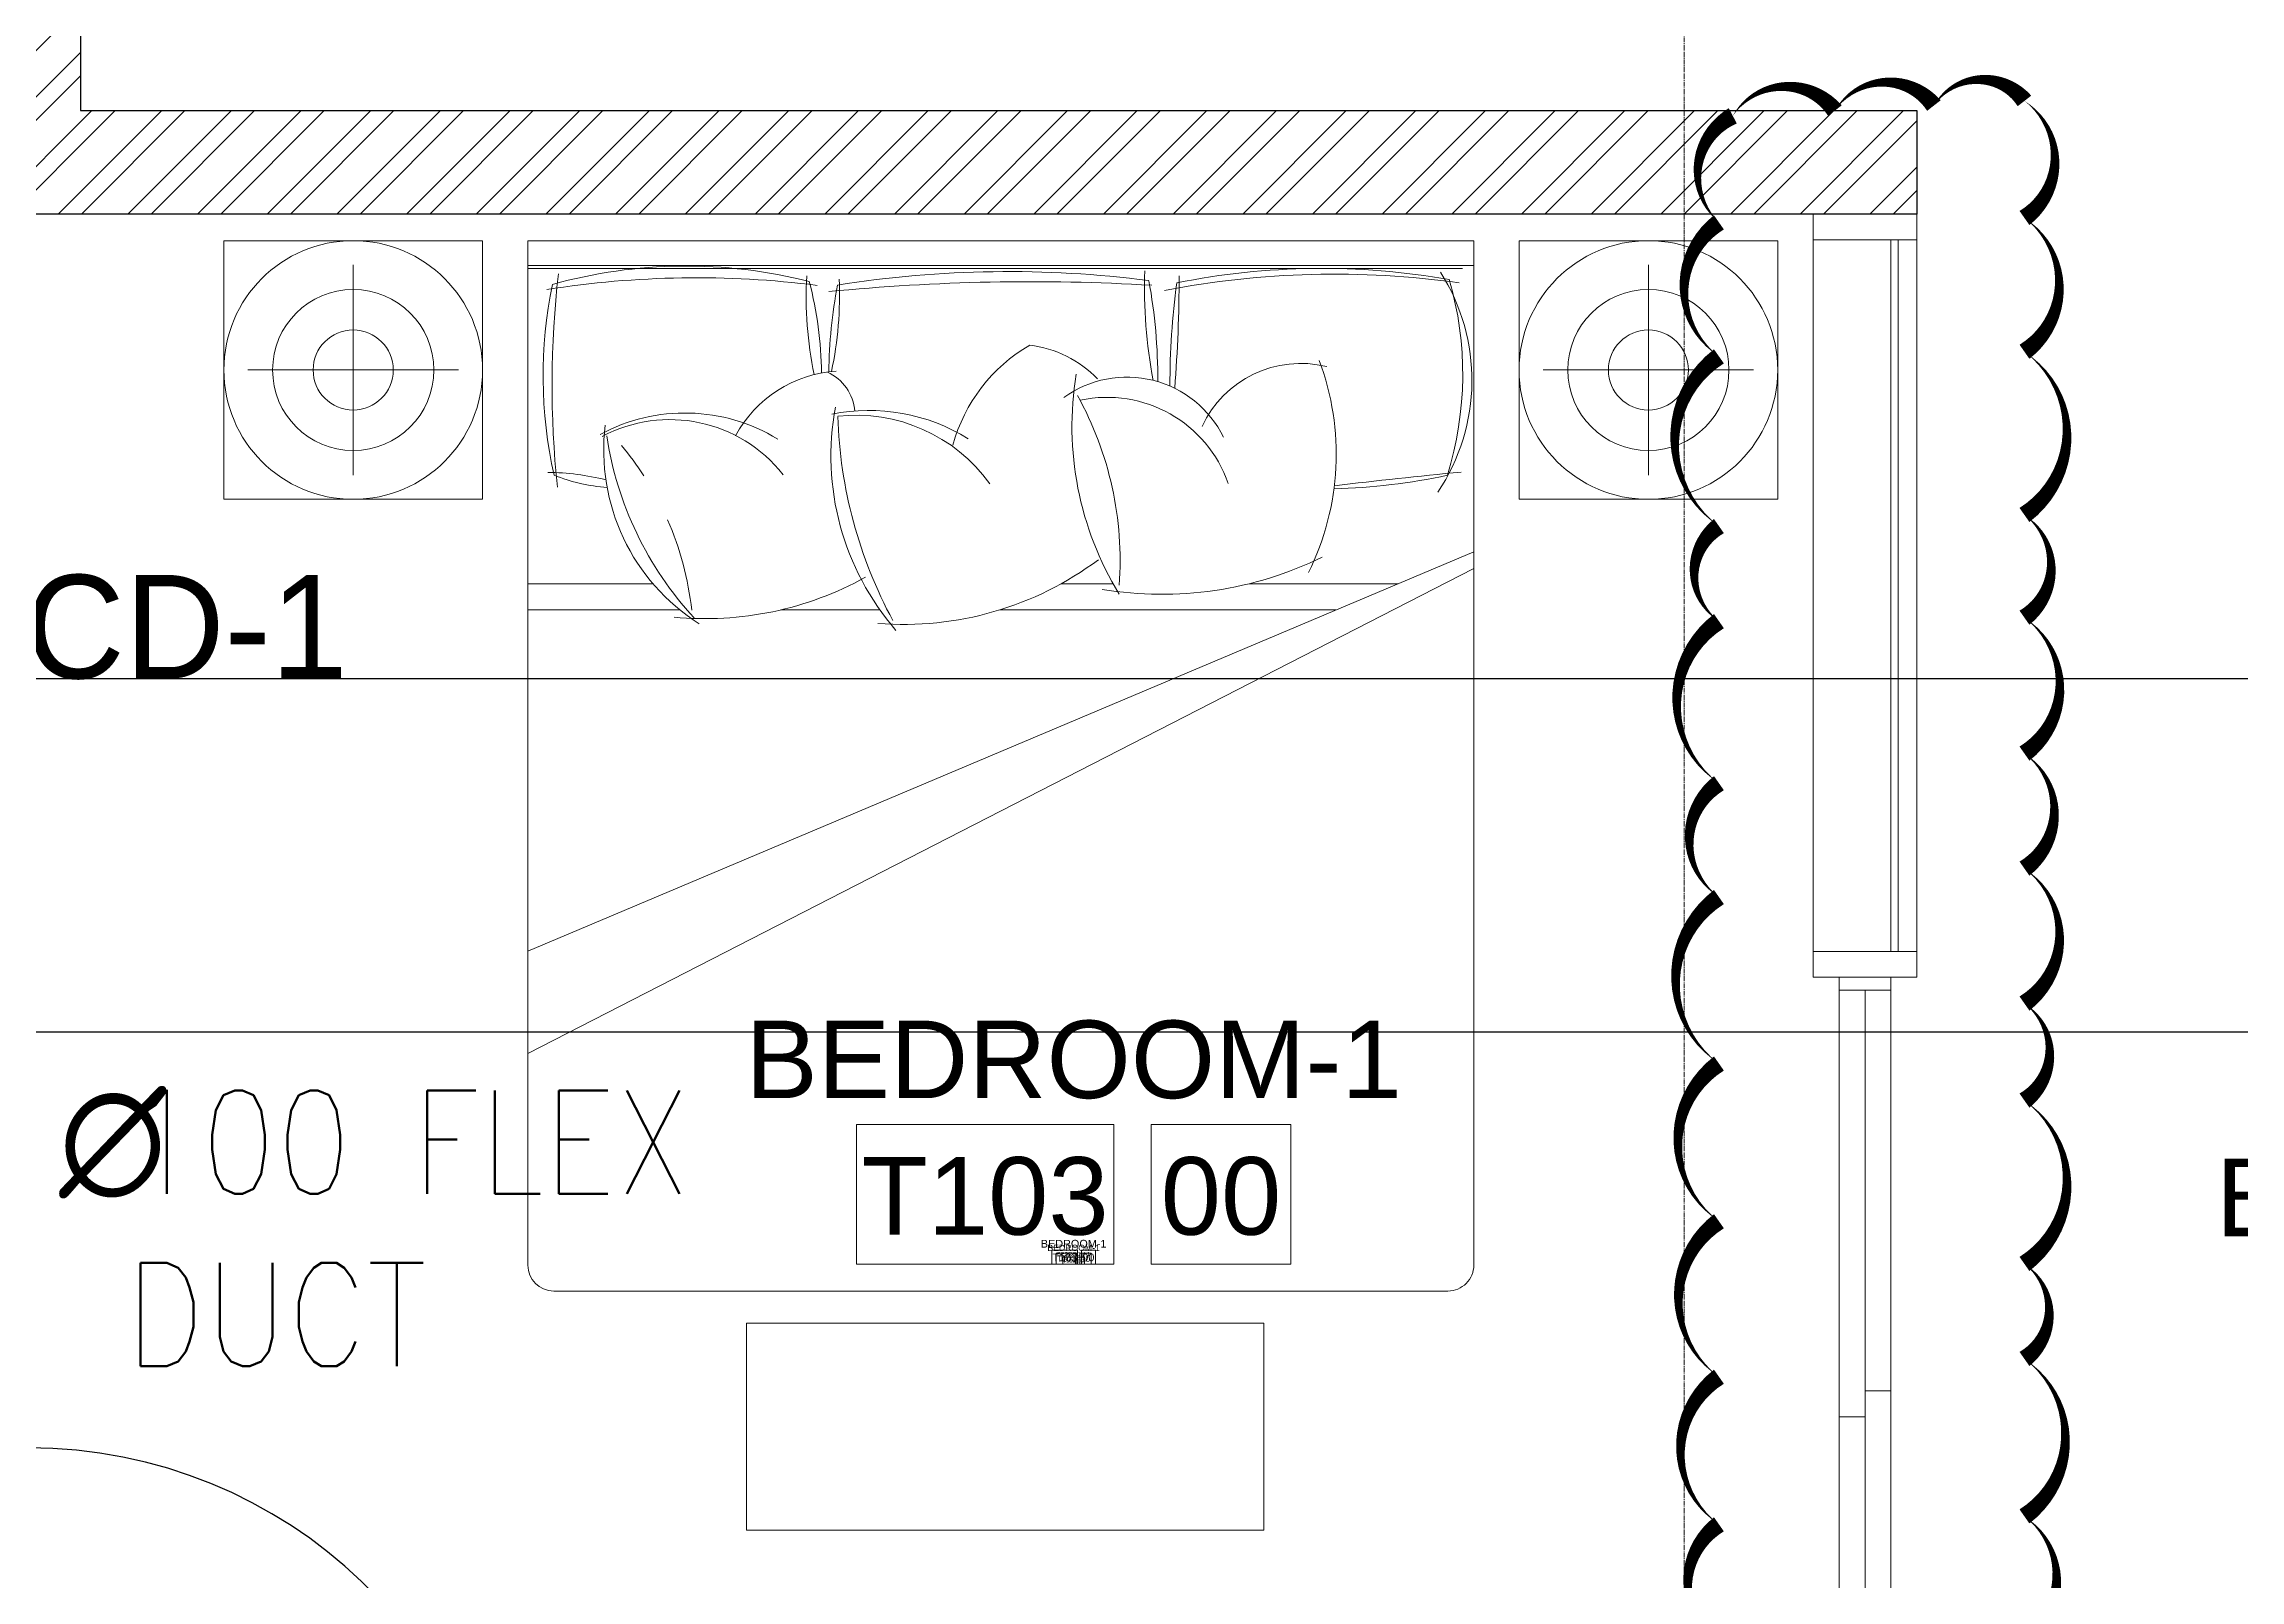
# Model space of a CAD drawing. Header units: millimetres. Extents: x -9226 to 166212, y -13 to 97274.
# Drawn here: x 43779 to 48025, y 76189 to 79159 of the extents above; entities that cross this region are included whole.
import ezdxf
from ezdxf.enums import TextEntityAlignment as Align

# ---------------------------------------------------------------- set-up
doc = ezdxf.new("R2010")
doc.units = ezdxf.units.MM
doc.linetypes.add('23491-A-XR-GRID$0$23288-XR-Unit GRIDS$0$CENTER2', pattern=[28.575, 19.05, -3.175, 3.175, -3.175])
doc.layers.get('0').update_dxf_attribs({"color": 8})
for name, color, linetype in [('-TEXT', 7, 'Continuous'), ('1.INS', 8, 'Continuous'), ('FAD', 3, 'Continuous'), ('VCD SHE', 7, 'Continuous')]:
    doc.layers.add(name, color=color, linetype=linetype)
for name, color, linetype, lineweight in [('1.TAGGING', 7, 'Continuous', 5), ('1.XREF', 8, 'Continuous', 9), ('23491-A-XR-GRID$0$G-ANNO-GRID', 8, '23491-A-XR-GRID$0$23288-XR-Unit GRIDS$0$CENTER2', 0), ('23491-XR-AR-2ND FLOOR PLAN$0$23491-XR-AR-2ND FLOOR PLAN$0$23491-XR-AR-TYP-FLOOR$0$A-FURN-FREE-PLAN', 8, 'Continuous', 5), ('23491-XR-AR-2ND FLOOR PLAN$0$23491-XR-AR-2ND FLOOR PLAN$0$23491-XR-AR-TYP-FLOOR$0$A-WALL-PATT', 8, 'Continuous', 5), ('23491-XR-AR-2ND FLOOR PLAN$0$23491-XR-AR-2ND FLOOR PLAN$0$23491-XR-AR-TYP-FLOOR$0$Zone-6_30May22$0$TYP$0$2B+G+19+R Typical Floor$0$A-DOOR', 8, 'Continuous', 25), ('23491-XR-AR-2ND FLOOR PLAN$0$23491-XR-AR-2ND FLOOR PLAN$0$A-WALL', 8, 'Continuous', 30), ('23491-XR-AR-2ND FLOOR PLAN$0$23491-XR-AR-TYP-FLOOR$0$A-Glaz-Sill', 8, 'Continuous', 5), ('23491-XR-AR-2ND FLOOR PLAN$0$23491-XR-AR-TYP-FLOOR$0$A-GLAZ-WNDO', 8, 'Continuous', 13), ('23491-XR-AR-2ND FLOOR PLAN$0$23491-XR-AR-TYP-FLOOR$0$Zone-6_30May22$0$TYP$0$2B+G+19+R Typical Floor$0$A-DOOR', 8, 'Continuous', 25), ('23491-XR-AR-2ND FLOOR PLAN$0$A-ANNO-DIMS', 8, 'Continuous', 5), ('23491-XR-AR-2ND FLOOR PLAN$0$A-FLOR-IDEN', 8, 'Continuous', 9), ('23491-XR-AR-2ND FLOOR PLAN$0$A-FLOR-IDEN @ 10', 8, 'Continuous', 9), ('23491-XR-AR-2ND FLOOR PLAN$0$A-FLOR-IDEN @ 100', 8, 'Continuous', 9), ('23491-XR-AR-2ND FLOOR PLAN$0$A-FLOR-IDEN @ 5', 8, 'Continuous', 9), ('23491-XR-AR-2ND FLOOR PLAN$0$A-FLOR-IDEN @ 8', 8, 'Continuous', 9), ('23491-XR-AR-2ND FLOOR PLAN$0$NEC- Glass', 8, 'Continuous', 5), ('A-ANNO-DIMS', 8, 'Continuous', 9)]:
    doc.layers.add(name, color=color, linetype=linetype, lineweight=lineweight)
doc.styles.add('23491-XR-AR-2ND FLOOR PLAN$0$SDC-TEXT_4_2', font='arial.ttf')
doc.styles.add('JSE', font='romans.shx', dxfattribs={"width": 0.85})
doc.styles.add('ROMANS', font='isocp.shx', dxfattribs={"width": 0.8})
doc.styles.add('SDC-TEXT-ARB', font='sdc-arb.shx', dxfattribs={"height": 0.5})
doc.styles.get("Standard").update_dxf_attribs({"font": 'romans.shx', "height": 200})
doc.dimstyles.new('ISO-25', dxfattribs={"dimtxt": 200, "dimasz": 150, "dimexe": 1.25, "dimexo": 0.625, "dimgap": 1, "dimtad": 1, "dimtoh": 1, "dimdec": 0, "dimrnd": 5, "dimtxsty": 'Standard', "dimcen": 2.5, "dimclrd": 256, "dimclre": 256, "dimclrt": 7, "dimadec": 0, "dimazin": 0, "dimtfac": 1, "dimtdec": 0, "dimtix": 1, "dimtmove": 2, "dimatfit": 3, "dimfxl": 1, "dimarcsym": 1})
doc.dimstyles.new('JSE', dxfattribs={"dimtxt": 50, "dimasz": 150, "dimexe": 0.18, "dimexo": 0.0625, "dimgap": 50, "dimtad": 0, "dimdec": 0, "dimrnd": 5, "dimzin": 0, "dimdsep": 46, "dimtxsty": 'ROMANS', "dimcen": 0.09, "dimclrd": 7, "dimclre": 7, "dimclrt": 7, "dimadec": 0, "dimazin": 0, "dimtfac": 1, "dimtdec": 0, "dimtofl": 0, "dimtmove": 0, "dimatfit": 3, "dimfxl": 1, "dimtolj": 1, "dimtzin": 0, "dimarcsym": 1})
doc.dimstyles.new('JSE-1.25', dxfattribs={"dimtxt": 200, "dimasz": 150, "dimexe": 0.18, "dimexo": 0.0625, "dimgap": 20, "dimtad": 1, "dimdec": 0, "dimrnd": 5, "dimzin": 0, "dimdsep": 46, "dimtxsty": 'ROMANS', "dimcen": 0.09, "dimclrd": 256, "dimclre": 256, "dimclrt": 7, "dimadec": 0, "dimazin": 0, "dimtfac": 1, "dimtdec": 0, "dimtofl": 0, "dimtmove": 0, "dimatfit": 3, "dimfxl": 1, "dimtolj": 1, "dimtzin": 0, "dimarcsym": 0})

# ---------------------------------------------------------------- blocks, each defined once
blk = doc.blocks.new('*U207')
at = {"layer": '23491-XR-AR-2ND FLOOR PLAN$0$23491-XR-AR-TYP-FLOOR$0$Zone-6_30May22$0$TYP$0$2B+G+19+R Typical Floor$0$A-DOOR', "color": 8}
for p, q in [((0.965, 0), (0.035, 0)), ((0.95, -0.1), (0.05, -0.1))]:
    blk.add_line(p, q, dxfattribs=at)
blk.add_lwpolyline([(0.925, 0), (0.925, 0.9291), (0.965, 0.9291), (0.965, 0)], close=True, dxfattribs=at)
for points in [[(0.035, 0), (0, 0), (0, -0.1), (0.05, -0.1), (0.05, -0.04), (0.035, -0.04), (0.035, 0)], [(0.965, 0), (1, 0), (1, -0.1), (0.95, -0.1), (0.95, -0.04), (0.965, -0.04), (0.965, 0)]]:
    blk.add_lwpolyline(points, dxfattribs=at)
blk.add_arc((0.965, 0), 0.93, 92.4651, 180, dxfattribs=at)
blk = doc.blocks.new('23491-XR-AR-2ND FLOOR PLAN$0$A$C9ab14087')
at = {"layer": '23491-XR-AR-2ND FLOOR PLAN$0$23491-XR-AR-TYP-FLOOR$0$A-Glaz-Sill', "color": 8}
for p, q in [((-350, -1275.4, 0), (-350, 100, 0)), ((-150, 100, 0), (-150, -1275.4, 0)), ((-200, -2125, 0), (-200, -1350.4, 0)), ((-300, -2175, 0), (-300, -2925, 0))]:
    blk.add_line(p, q, dxfattribs=at)
at = {"layer": '23491-XR-AR-2ND FLOOR PLAN$0$23491-XR-AR-TYP-FLOOR$0$A-GLAZ-WNDO', "color": 8}
for points in [[(-150, 100), (-150, 150), (-350, 150), (-350, 100)], [(-150, -1275.4), (-150, -1325.4), (-350, -1325.4), (-350, -1275.4)]]:
    blk.add_lwpolyline(points, close=True, dxfattribs=at)
at = {"layer": '23491-XR-AR-2ND FLOOR PLAN$0$NEC- Glass', "color": 8}
for p, q in [((-200, 100), (-200, -1275.4)), ((-186, 100), (-186, -1275.4))]:
    blk.add_line(p, q, dxfattribs=at)
for points in [[(-200, -1325.4), (-200, -1350.4), (-300, -1350.4), (-300, -1325.4)], [(-300, -1350.4), (-300, -2175), (-250, -2175), (-250, -1350.4)], [(-250, -2925), (-250, -2125), (-200, -2125), (-200, -2925)]]:
    blk.add_lwpolyline(points, close=True, dxfattribs=at)
blk = doc.blocks.new('*U507')
at = {"color": 8, "linetype": 'ByBlock'}
for points in [[(1.3, 0), (-7, 0), (-7, 4.5), (1.3, 4.5)], [(2.5, 0), (7, 0), (7, 4.5), (2.5, 4.5)]]:
    blk.add_lwpolyline(points, close=True, dxfattribs=at)
at = {"color": 8, "linetype": 'ByBlock', "style": '23491-XR-AR-2ND FLOOR PLAN$0$SDC-TEXT_4_2'}
for tag, p in [('ROOM-NAME-2', (0, 9.95)), ('ROOM-NAME-1', (0, 6.6)), ('ROOM-NO.', (-2.85, 2.2)), ('ROOM-FINISH', (4.75, 2.2))]:
    blk.add_attdef(tag, text='', height=2.5, dxfattribs=at).set_placement(p, align=Align.MIDDLE_CENTER)
blk = doc.blocks.new('*U786')
at = {"layer": '23491-XR-AR-2ND FLOOR PLAN$0$A-FLOR-IDEN @ 10', "color": 8}
ref = blk.add_blockref('*U507', (45770, 76799.9), dxfattribs=dict(at, xscale=5.999999999999999, yscale=5.999999999999999, zscale=5.999999999999999))
ref.add_attrib('ROOM-NO.', 'T103', dxfattribs={"layer": '0', "color": 0, "linetype": 'ByBlock', "height": 15, "style": '23491-XR-AR-2ND FLOOR PLAN$0$SDC-TEXT_4_2'}).set_placement((45752.9, 76813.1), align=Align.MIDDLE_CENTER)
ref.add_attrib('ROOM-FINISH', '00', dxfattribs={"layer": '0', "color": 0, "linetype": 'ByBlock', "height": 15, "style": '23491-XR-AR-2ND FLOOR PLAN$0$SDC-TEXT_4_2'}).set_placement((45798.5, 76813.1), align=Align.MIDDLE_CENTER)
ref.add_attrib('ROOM-NAME-1', 'BEDROOM-1', dxfattribs={"layer": '0', "color": 0, "linetype": 'ByBlock', "height": 15, "style": '23491-XR-AR-2ND FLOOR PLAN$0$SDC-TEXT_4_2'}).set_placement((45770, 76839.5), align=Align.MIDDLE_CENTER)
at = {"layer": '23491-XR-AR-2ND FLOOR PLAN$0$A-FLOR-IDEN @ 100', "color": 8}
ref = blk.add_blockref('*U507', (45770, 76799.9), dxfattribs=dict(at, xscale=60, yscale=60, zscale=60))
ref.add_attrib('ROOM-NO.', 'T103', dxfattribs={"layer": '0', "color": 0, "linetype": 'ByBlock', "height": 150, "style": '23491-XR-AR-2ND FLOOR PLAN$0$SDC-TEXT_4_2'}).set_placement((45599, 76931.9), align=Align.MIDDLE_CENTER)
ref.add_attrib('ROOM-FINISH', '00', dxfattribs={"layer": '0', "color": 0, "linetype": 'ByBlock', "height": 150, "style": '23491-XR-AR-2ND FLOOR PLAN$0$SDC-TEXT_4_2'}).set_placement((46055, 76931.9), align=Align.MIDDLE_CENTER)
ref.add_attrib('ROOM-NAME-1', 'BEDROOM-1', dxfattribs={"layer": '0', "color": 0, "linetype": 'ByBlock', "height": 150, "style": '23491-XR-AR-2ND FLOOR PLAN$0$SDC-TEXT_4_2'}).set_placement((45770, 77195.9), align=Align.MIDDLE_CENTER)
at = {"layer": '23491-XR-AR-2ND FLOOR PLAN$0$A-FLOR-IDEN @ 5', "color": 8}
ref = blk.add_blockref('*U507', (45770, 76799.9), dxfattribs=dict(at, xscale=3, yscale=3, zscale=3))
ref.add_attrib('ROOM-NO.', 'T103', dxfattribs={"layer": '0', "color": 0, "linetype": 'ByBlock', "height": 7.5, "style": '23491-XR-AR-2ND FLOOR PLAN$0$SDC-TEXT_4_2'}).set_placement((45761.4, 76806.5), align=Align.MIDDLE_CENTER)
ref.add_attrib('ROOM-FINISH', '00', dxfattribs={"layer": '0', "color": 0, "linetype": 'ByBlock', "height": 7.5, "style": '23491-XR-AR-2ND FLOOR PLAN$0$SDC-TEXT_4_2'}).set_placement((45784.2, 76806.5), align=Align.MIDDLE_CENTER)
ref.add_attrib('ROOM-NAME-1', 'BEDROOM-1', dxfattribs={"layer": '0', "color": 0, "linetype": 'ByBlock', "height": 7.5, "style": '23491-XR-AR-2ND FLOOR PLAN$0$SDC-TEXT_4_2'}).set_placement((45770, 76819.7), align=Align.MIDDLE_CENTER)
at = {"layer": '23491-XR-AR-2ND FLOOR PLAN$0$A-FLOR-IDEN @ 8', "color": 8}
ref = blk.add_blockref('*U507', (45770, 76799.9), dxfattribs=dict(at, xscale=4.8, yscale=4.8, zscale=4.8))
ref.add_attrib('ROOM-NO.', 'T103', dxfattribs={"layer": '0', "color": 0, "linetype": 'ByBlock', "height": 12, "style": '23491-XR-AR-2ND FLOOR PLAN$0$SDC-TEXT_4_2'}).set_placement((45756.3, 76810.5), align=Align.MIDDLE_CENTER)
ref.add_attrib('ROOM-FINISH', '00', dxfattribs={"layer": '0', "color": 0, "linetype": 'ByBlock', "height": 12, "style": '23491-XR-AR-2ND FLOOR PLAN$0$SDC-TEXT_4_2'}).set_placement((45792.8, 76810.5), align=Align.MIDDLE_CENTER)
ref.add_attrib('ROOM-NAME-1', 'BEDROOM-1', dxfattribs={"layer": '0', "color": 0, "linetype": 'ByBlock', "height": 12, "style": '23491-XR-AR-2ND FLOOR PLAN$0$SDC-TEXT_4_2'}).set_placement((45770, 76831.6), align=Align.MIDDLE_CENTER)
blk = doc.blocks.new('*U788')
at = {"layer": '23491-XR-AR-2ND FLOOR PLAN$0$A-FLOR-IDEN @ 10', "color": 8}
ref = blk.add_blockref('*U507', (48630.4, 76533.1), dxfattribs=dict(at, xscale=5.999999999999999, yscale=5.999999999999999, zscale=5.999999999999999))
ref.add_attrib('ROOM-NO.', 'T104', dxfattribs={"layer": '0', "color": 0, "linetype": 'ByBlock', "height": 15, "style": '23491-XR-AR-2ND FLOOR PLAN$0$SDC-TEXT_4_2'}).set_placement((48613.3, 76546.3), align=Align.MIDDLE_CENTER)
ref.add_attrib('ROOM-FINISH', '00', dxfattribs={"layer": '0', "color": 0, "linetype": 'ByBlock', "height": 15, "style": '23491-XR-AR-2ND FLOOR PLAN$0$SDC-TEXT_4_2'}).set_placement((48658.9, 76546.3), align=Align.MIDDLE_CENTER)
ref.add_attrib('ROOM-NAME-1', 'BALCONY-01', dxfattribs={"layer": '0', "color": 0, "linetype": 'ByBlock', "height": 15, "style": '23491-XR-AR-2ND FLOOR PLAN$0$SDC-TEXT_4_2'}).set_placement((48630.4, 76572.7), align=Align.MIDDLE_CENTER)
at = {"layer": '23491-XR-AR-2ND FLOOR PLAN$0$A-FLOR-IDEN @ 100', "color": 8}
ref = blk.add_blockref('*U507', (48630.4, 76533.1), dxfattribs=dict(at, xscale=60, yscale=60, zscale=60))
ref.add_attrib('ROOM-NO.', 'T104', dxfattribs={"layer": '0', "color": 0, "linetype": 'ByBlock', "height": 150, "style": '23491-XR-AR-2ND FLOOR PLAN$0$SDC-TEXT_4_2'}).set_placement((48459.4, 76665.1), align=Align.MIDDLE_CENTER)
ref.add_attrib('ROOM-FINISH', '00', dxfattribs={"layer": '0', "color": 0, "linetype": 'ByBlock', "height": 150, "style": '23491-XR-AR-2ND FLOOR PLAN$0$SDC-TEXT_4_2'}).set_placement((48915.4, 76665.1), align=Align.MIDDLE_CENTER)
ref.add_attrib('ROOM-NAME-1', 'BALCONY-01', dxfattribs={"layer": '0', "color": 0, "linetype": 'ByBlock', "height": 150, "style": '23491-XR-AR-2ND FLOOR PLAN$0$SDC-TEXT_4_2'}).set_placement((48630.4, 76929.1), align=Align.MIDDLE_CENTER)
at = {"layer": '23491-XR-AR-2ND FLOOR PLAN$0$A-FLOR-IDEN @ 5', "color": 8}
ref = blk.add_blockref('*U507', (48630.4, 76533.1), dxfattribs=dict(at, xscale=3, yscale=3, zscale=3))
ref.add_attrib('ROOM-NO.', 'T104', dxfattribs={"layer": '0', "color": 0, "linetype": 'ByBlock', "height": 7.5, "style": '23491-XR-AR-2ND FLOOR PLAN$0$SDC-TEXT_4_2'}).set_placement((48621.8, 76539.7), align=Align.MIDDLE_CENTER)
ref.add_attrib('ROOM-FINISH', '00', dxfattribs={"layer": '0', "color": 0, "linetype": 'ByBlock', "height": 7.5, "style": '23491-XR-AR-2ND FLOOR PLAN$0$SDC-TEXT_4_2'}).set_placement((48644.6, 76539.7), align=Align.MIDDLE_CENTER)
ref.add_attrib('ROOM-NAME-1', 'BALCONY-01', dxfattribs={"layer": '0', "color": 0, "linetype": 'ByBlock', "height": 7.5, "style": '23491-XR-AR-2ND FLOOR PLAN$0$SDC-TEXT_4_2'}).set_placement((48630.4, 76552.9), align=Align.MIDDLE_CENTER)
at = {"layer": '23491-XR-AR-2ND FLOOR PLAN$0$A-FLOR-IDEN @ 8', "color": 8}
ref = blk.add_blockref('*U507', (48630.4, 76533.1), dxfattribs=dict(at, xscale=4.8, yscale=4.8, zscale=4.8))
ref.add_attrib('ROOM-NO.', 'T104', dxfattribs={"layer": '0', "color": 0, "linetype": 'ByBlock', "height": 12, "style": '23491-XR-AR-2ND FLOOR PLAN$0$SDC-TEXT_4_2'}).set_placement((48616.7, 76543.6), align=Align.MIDDLE_CENTER)
ref.add_attrib('ROOM-FINISH', '00', dxfattribs={"layer": '0', "color": 0, "linetype": 'ByBlock', "height": 12, "style": '23491-XR-AR-2ND FLOOR PLAN$0$SDC-TEXT_4_2'}).set_placement((48653.2, 76543.6), align=Align.MIDDLE_CENTER)
ref.add_attrib('ROOM-NAME-1', 'BALCONY-01', dxfattribs={"layer": '0', "color": 0, "linetype": 'ByBlock', "height": 12, "style": '23491-XR-AR-2ND FLOOR PLAN$0$SDC-TEXT_4_2'}).set_placement((48630.4, 76564.8), align=Align.MIDDLE_CENTER)
blk = doc.blocks.new('*U504')
at = {"layer": '23491-XR-AR-2ND FLOOR PLAN$0$23491-XR-AR-2ND FLOOR PLAN$0$23491-XR-AR-TYP-FLOOR$0$Zone-6_30May22$0$TYP$0$2B+G+19+R Typical Floor$0$A-DOOR', "color": 8}
for p, q in [((0.965, 0), (0.035, 0)), ((0.95, -0.1), (0.05, -0.1))]:
    blk.add_line(p, q, dxfattribs=at)
blk.add_lwpolyline([(0.925, 0), (0.925, 0.9291), (0.965, 0.9291), (0.965, 0)], close=True, dxfattribs=at)
for points in [[(0.035, 0), (0, 0), (0, -0.1), (0.05, -0.1), (0.05, -0.04), (0.035, -0.04), (0.035, 0)], [(0.965, 0), (1, 0), (1, -0.1), (0.95, -0.1), (0.95, -0.04), (0.965, -0.04), (0.965, 0)]]:
    blk.add_lwpolyline(points, dxfattribs=at)
blk.add_arc((0.965, 0), 0.93, 92.4651, 180, dxfattribs=at)
blk = doc.blocks.new('23491-XR-AR-2ND FLOOR PLAN$0$23491-XR-AR-2ND FLOOR PLAN$0$23491-XR-AR-TYP-FLOOR$0$ery')
at = {"color": 8}
for p, q in [((50.1732, -60.523), (50.1732, -62.5035)), ((52.002, -60.523), (52.002, -62.5035)), ((49.8357, -60.9765), (49.8357, -60.5696)), ((50.195, -60.5765), (52.002, -60.5765)), ((52.3396, -60.9765), (52.3396, -60.5696)), ((50.0392, -60.773), (49.6322, -60.773)), ((52.1361, -60.773), (52.543, -60.773)), ((50.1732, -61.1243), (52.002, -61.8966)), ((50.1732, -61.1566), (52.002, -62.0945)), ((50.3194, -61.1861), (50.6071, -61.1861)), ((50.8707, -61.1861), (50.9706, -61.1861)), ((51.7601, -61.1861), (52.002, -61.1861)), ((50.4397, -61.2369), (51.0896, -61.2369)), ((51.3214, -61.2369), (51.5131, -61.2369)), ((51.7079, -61.2369), (52.002, -61.2369)), ((50.2232, -62.5535), (51.952, -62.5535))]:
    blk.add_line(p, q, dxfattribs=at)
for points in [[(49.5857, -61.023), (49.5857, -60.523), (50.0857, -60.523), (50.0857, -61.023)], [(50.1732, -60.5707), (52.002, -60.5707), (52.002, -60.523), (50.1732, -60.523)], [(52.5896, -61.023), (52.5896, -60.523), (52.0896, -60.523), (52.0896, -61.023)], [(51.579, -63.0159), (51.579, -62.6159), (50.579, -62.6159), (50.579, -63.0159)]]:
    blk.add_lwpolyline(points, close=True, dxfattribs=at)
for centre, radius in [((49.8357, -60.773), 0.25), ((52.3396, -60.773), 0.25), ((49.8357, -60.773), 0.1558), ((52.3396, -60.773), 0.1558), ((49.8357, -60.773), 0.0774), ((52.3396, -60.773), 0.0774)]:
    blk.add_circle(centre, radius, dxfattribs=at)
for centre, radius, start, end in [((50.5656, -60.7926), 0.3887, 147.51, 213.8336), ((50.467, -61.9939), 1.4173, 78.5793, 100.0172), ((49.8644, -60.6148), 0.9455, 349.1351, 2.0447), ((51.0726, -62.6805), 2.0978, 80.934, 97.4266), ((51.6956, -61.533), 0.9609, 74.3851, 104.3191), ((50.8566, -60.7814), 0.6619, 163.9263, 197.1409), ((50.4413, -62.324), 1.7363, 79.0487, 97.9408), ((53.6557, -60.5857), 2.9129, 180.1063, 184.3854), ((49.2556, -60.8025), 1.5051, 359.9394, 7.5533), ((51.8197, -60.7885), 1.0355, 169.5301, 180.3869), ((51.0308, -64.5677), 3.9654, 84.3658, 93.3969), ((52.1368, -60.6251), 0.7375, 177.8261, 191.8211), ((50.4231, -60.794), 0.9974, 0.9919, 10.6945), ((52.1698, -60.7881), 0.7358, 165.3434, 179.2809), ((51.6753, -62.4532), 1.8585, 81.0226, 97.1964), ((50.718, -60.6316), 0.7459, 348.3689, 3.123), ((50.0422, -60.8025), 1.9129, 354.0935, 6.4707), ((51.1003, -60.785), 0.8722, 347.3175, 11.7435), ((50.9519, -60.9358), 0.5128, 159.3026, 206.5026), ((51.0581, -60.9422), 0.2189, 96.8992, 136.0421), ((50.8689, -61.0038), 0.323, 15.4018, 59.7122), ((50.5079, -60.9703), 0.21, 24.7523, 103.9192), ((50.8438, -60.9949), 0.2082, 54.1671, 153.8421), ((50.3253, -60.8812), 0.6248, 328.6542, 9.1977), ((51.4597, -60.8591), 0.0899, 114.1567, 175.8974), ((51.3912, -61.0124), 0.2374, 28.1996, 86.5061), ((50.8825, -61.0743), 0.2484, 78.0413, 160.8342), ((51.5165, -61.1414), 0.6595, 151.0456, 184.1497), ((51.3671, -61.1783), 0.3178, 83.5607, 144.2853), ((51.342, -61.2124), 0.3612, 78.4081, 122.0077), ((50.9003, -60.9391), 0.5157, 319.1339, 10.5299), ((50.5144, -60.8347), 0.8889, 331.605, 358.1749), ((51.7274, -61.1472), 0.2783, 61.8876, 141.8707), ((51.6983, -61.2012), 0.345, 61.6404, 121.3345), ((51.4584, -60.9282), 0.3969, 302.3262, 7), ((51.1919, -60.8013), 0.6649, 317.3201, 351.4624), ((52.2757, -61.3012), 0.5939, 139.9508, 146.951), ((49.2432, -70.9709), 10.046, 83.14243, 84.54762), ((50.4817, -59.7519), 1.2515, 258.1169, 268.2497), ((51.8161, -60.6296), 0.3723, 275.0174, 291.2748), ((51.97, -61.4633), 0.4925, 90.7851, 103.9629), ((52.2757, -61.3012), 0.5939, 156.2982, 173.8539), ((50.7767, -60.4995), 0.7072, 243.96, 279.3474), ((51.2758, -60.6357), 0.6293, 233.2201, 274.4972), ((51.6586, -60.6167), 0.637, 240.9467, 275.467), ((51.952, -62.5035), 0.05, 270, 0)]:
    blk.add_arc(centre, radius, start, end, dxfattribs=at)
at = {"color": 8, "linetype": 'ByBlock'}
blk.add_arc((50.2232, -62.5035), 0.05, 180, 270, dxfattribs=at)
blk = doc.blocks.new('23491-XR-AR-2ND FLOOR PLAN')
at = {"layer": '23491-XR-AR-2ND FLOOR PLAN$0$23491-XR-AR-2ND FLOOR PLAN$0$23491-XR-AR-TYP-FLOOR$0$A-WALL-PATT'}
h = blk.add_hatch(dxfattribs=at)
h.set_pattern_fill('ANSI32', color=8, scale=10)
h.paths.add_polyline_path([(43750, 78830), (43750, 78210.1), (43650, 78210.1), (43650, 81230), (43350, 81230), (43350, 81480), (43850, 81480), (43850, 79030), (47400, 79030), (47400, 78830)])
at = {"layer": '23491-XR-AR-2ND FLOOR PLAN$0$23491-XR-AR-2ND FLOOR PLAN$0$A-WALL', "color": 8}
for p, q in [((43850, 81480), (43850, 79030)), ((43850, 79030), (47400, 79030)), ((47400, 79030), (47400, 78830)), ((47350, 78830), (43750, 78830)), ((47400, 78830), (47350, 78830))]:
    blk.add_line(p, q, dxfattribs=at)
at = {"layer": '23491-XR-AR-2ND FLOOR PLAN$0$23491-XR-AR-2ND FLOOR PLAN$0$23491-XR-AR-TYP-FLOOR$0$A-FURN-FREE-PLAN', "color": 8, "xscale": -1000, "yscale": 1000, "zscale": 1000, "rotation": 359.9997713737405}
blk.add_blockref('23491-XR-AR-2ND FLOOR PLAN$0$23491-XR-AR-2ND FLOOR PLAN$0$23491-XR-AR-TYP-FLOOR$0$ery', (96717.1, 139301.4), dxfattribs=at)
at = {"layer": '23491-XR-AR-2ND FLOOR PLAN$0$23491-XR-AR-2ND FLOOR PLAN$0$23491-XR-AR-TYP-FLOOR$0$Zone-6_30May22$0$TYP$0$2B+G+19+R Typical Floor$0$A-DOOR', "color": 8, "xscale": 999.9999999999959, "yscale": 999.9999999999959, "zscale": 999.9999999999959, "rotation": 269.9998857897584}
blk.add_blockref('*U504', (43750, 76480), dxfattribs=at)
at = {"layer": '23491-XR-AR-2ND FLOOR PLAN$0$23491-XR-AR-TYP-FLOOR$0$Zone-6_30May22$0$TYP$0$2B+G+19+R Typical Floor$0$A-DOOR', "color": 8, "xscale": 999.9999999999965, "yscale": 999.9999999999965, "zscale": 999.9999999999965, "rotation": 269.9998857897584}
blk.add_blockref('*U207', (43750, 76480), dxfattribs=at)
at = {"layer": '23491-XR-AR-2ND FLOOR PLAN$0$A-ANNO-DIMS', "color": 8}
blk.add_blockref('23491-XR-AR-2ND FLOOR PLAN$0$A$C9ab14087', (47550, 78680), dxfattribs=at)
at = {"layer": '23491-XR-AR-2ND FLOOR PLAN$0$A-FLOR-IDEN'}
for name in ['*U786', '*U788']:
    blk.add_blockref(name, (0, 0), dxfattribs=at)
blk = doc.blocks.new('23491-A-XR-GRID')
at = {"layer": '23491-A-XR-GRID$0$G-ANNO-GRID', "color": 8, "ltscale": 0.5}
blk.add_line((46950, 96273.8), (46950, 35106.4), dxfattribs=at)
blk = doc.blocks.new('XREF')
at = {"layer": 'A-ANNO-DIMS', "color": 8}
blk.add_blockref('23491-XR-AR-2ND FLOOR PLAN', (0, 0), dxfattribs=at)
at = {"layer": 'A-ANNO-DIMS'}
blk.add_lwpolyline([(47017.5, 76065.5, 0, 33.3, -0.520567), (47017.5, 76297.1, 0, 33.3, -0.520567), (47017.5, 76582.4, 0, 33.3, -0.520567), (47017.5, 76883, 0, 33.3, -0.520567), (47017.5, 77187.9, 0, 33.3, -0.520567), (47017.5, 77509.7, 0, 33.3, -0.520567), (47017.5, 77729.8, 0, 33.3, -0.520567), (47017.5, 78043.1, 0, 33.3, -0.520567), (47017.5, 78226.9, 0, 33.3, -0.520567), (47017.5, 78555, 0, 33.3, -0.520567), (47017.5, 78814, 0, 33.3, -0.520567), (47044.3, 79020, 0, 33.3, -0.520567), (47241.8, 79030.1, 0, 33.3, -0.520567), (47433.2, 79039.9, 0, 33.3, -0.520567), (47608.2, 79048.8, 0, 33.3, -0.520567), (47608.2, 78822.4, 0, 33.3, -0.520567), (47608.2, 78563.8, 0, 33.3, -0.520567), (47608.2, 78248.3, 0, 33.3, -0.520567), (47608.2, 78049.7, 0, 33.3, -0.520567), (47608.2, 77787, 0, 33.3, -0.520567), (47608.2, 77564.6, 0, 33.3, -0.520567), (47608.2, 77303.8, 0, 33.3, -0.520567), (47608.2, 77116.2, 0, 33.3, -0.520567), (47608.2, 76800.4, 0, 33.3, -0.520567), (47608.2, 76616.7, 0, 33.3, -0.520567), (47608.2, 76312.3, 0, 33.3, -0.520567), (47608.2, 76072.8, 0, 33.3, -0.520567)], format="xyseb", dxfattribs=at)
blk.add_blockref('23491-A-XR-GRID', (0, 0))

msp = doc.modelspace()

# ---------------------------------------------------------------- block references
at = {"layer": '1.XREF'}
msp.add_blockref('XREF', (0, 0), dxfattribs=at)

# ---------------------------------------------------------------- next in the draw order: texts
at = {"layer": '-TEXT', "extrusion": (3.5195e-05, 4.02055e-07, 1), "insert": (43937.1, 77136, -8.7), "char_height": 200, "width": 2536.527, "attachment_point": 1, "text_direction": (1, 0, -3.5e-05), "style": 'JSE'}
msp.add_mtext('100 FLEX\\PDUCT', dxfattribs=at)
at = {"layer": 'VCD SHE', "style": 'SDC-TEXT-ARB'}
for s, p in [('VCD-1', (43564.1, 77932.4, 0.1)), ('∅', (43808.8, 76940.1))]:
    msp.add_text(s, height=200, dxfattribs=at).set_placement(p)

# ---------------------------------------------------------------- next in the draw order: leaders
at = {"layer": '1.INS'}
msp.add_leader([(42255.1, 77248.9), (50500, 77248.9)], dimstyle='JSE', override={"dimgap": 50, "dimtad": 0}, dxfattribs=at)
at = {"layer": '1.TAGGING', "color": 6}
msp.add_leader([(43313.3, 77932.4, 0), (50600.8, 77932.5, 0)], dimstyle='JSE-1.25', override={"dimgap": 20, "dimtad": 0}, dxfattribs=at)
at = {"layer": 'FAD'}
for points in [[(38320.7, 72130, -0.1), (38320.7, 87019.9, -0.1), (50196.2, 87019.9, -0.1)], [(39017.6, 74285.4), (39011.3, 86087.4), (50318.8, 86087.8)]]:
    msp.add_leader(points, dimstyle='JSE', override={"dimgap": 50, "dimtad": 0}, dxfattribs=at)
at = {"layer": 'FAD', "color": 7}
msp.add_leader([(41075.2, 76189.3, -0.1), (41075.2, 84462, -0.1), (50498.3, 84462, -0.1)], dimstyle='JSE', override={"dimgap": 50, "dimtad": 0}, dxfattribs=at)
at = {"layer": 'VCD SHE'}
msp.add_leader([(42613.1, 78376.6, -0.1), (42613.1, 79368.4, -0.1), (50500, 79368.4, -0.1)], dimstyle='ISO-25', override={"dimgap": 1, "dimtad": 0}, dxfattribs=at)

doc.saveas('drawing.dxf')
